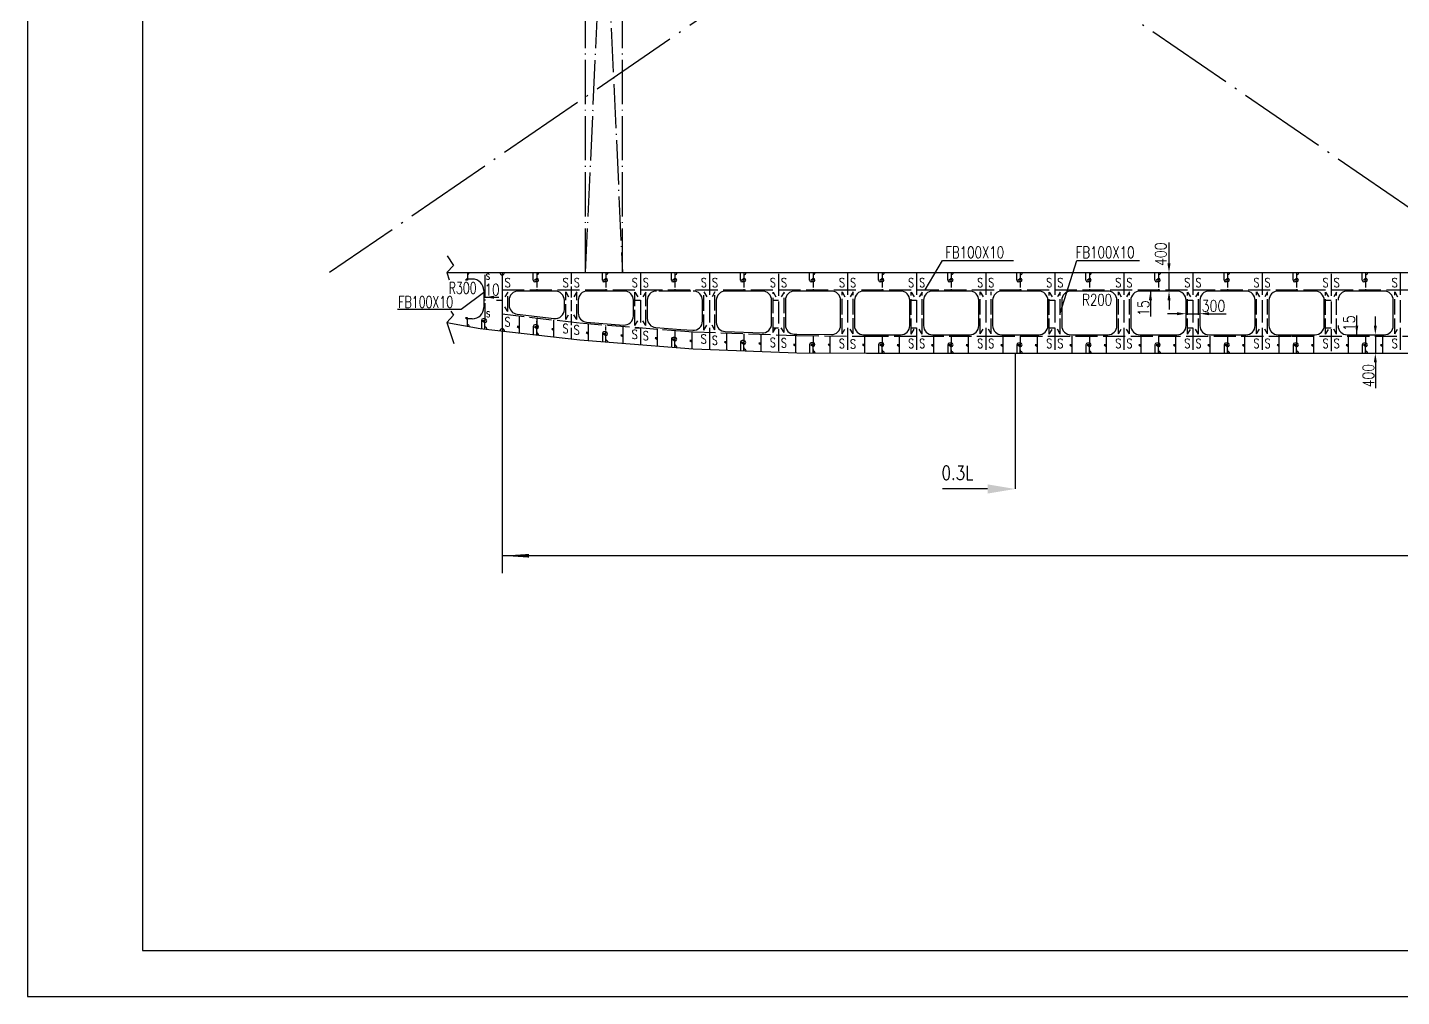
# Model space of a CAD drawing. Extents: x 373818 to 564480, y 322172 to 634257.
# Drawn here: x 444892 to 474729, y 548557 to 569607 of the extents above; entities that cross this region are included whole.
import ezdxf
from ezdxf.enums import TextEntityAlignment as Align

# ---------------------------------------------------------------- set-up
doc = ezdxf.new("R2010")
doc.units = 0
doc.header["$LTSCALE"] = 40
doc.header["$MEASUREMENT"] = 0
for name, pattern in [('ACAD_ISO02W100', [15, 12, -3]), ('ACAD_ISO04W100', [30.5, 24, -3, 0.5, -3]), ('CENTER1', [12.1, 10, -0.8, 0.5, -0.8])]:
    doc.linetypes.add(name, pattern=pattern)
doc.layers.get('0').update_dxf_attribs({"linetype": 'CONTINUOUS'})
doc.layers.get('DEFPOINTS').update_dxf_attribs({"linetype": 'CONTINUOUS'})
for name, color, linetype in [('01CONTINUOUS', 2, 'CONTINUOUS'), ('11', 7, 'CONTINUOUS'), ('BT_ENG', 7, 'CONTINUOUS'), ('C-CEN', 4, 'ACAD_ISO04W100'), ('C-CON', 4, 'CONTINUOUS'), ('C-DAS', 4, 'ACAD_ISO02W100'), ('CONTAINER', 1, 'CENTER1'), ('Y-CON', 2, 'CONTINUOUS'), ('Y-DAS', 2, 'ACAD_ISO02W100')]:
    doc.layers.add(name, color=color, linetype=linetype)
doc.styles.add('DM100', font='romans.shx', dxfattribs={"width": 0.8, "height": 250})
doc.styles.add('HZ', font='romans.shx', dxfattribs={"width": 0.7, "height": 200})
doc.styles.add('ROMANS', font='romans.shx', dxfattribs={"width": 0.75, "height": 250, "bigfont": 'hzdx.shx'})

msp = doc.modelspace()

# ---------------------------------------------------------------- linework, layer by layer
at = {"color": 2}
for p, q in [((447392.4, 589556.63), (447392.4, 549556.63)), ((447392.4, 549556.63), (562792.4, 549556.63))]:
    msp.add_line(p, q, dxfattribs=at)
at = {"color": 1, "linetype": 'ByBlock'}
for p, q in [((469680.37, 564480.69), (469680.37, 564938.96)), ((469680.37, 563880.69), (469680.37, 564280.69)), ((454800.32, 563747.17), (455128.56, 563747.17)), ((469277.18, 563910.69), (469277.18, 563331.08)), ((469680.37, 563680.69), (469680.37, 563480.69)), ((469850.32, 563389.02), (469650.32, 563389.02)), ((470050.32, 563389.02), (470350.3, 563389.02)), ((470550.3, 563389.02), (470919.06, 563389.02)), ((473756.88, 562900.69), (473756.88, 563352.85)), ((474160.44, 563130.69), (474160.44, 563330.69)), ((474160.44, 562930.69), (474160.44, 562530.69)), ((474160.44, 562330.69), (474160.44, 561768.48))]:
    msp.add_line(p, q, dxfattribs=at)
at = {"color": 0, "linetype": 'ByBlock'}
for p, q in [((467320.03, 563402.75), (467679.68, 564546.78)), ((454550.32, 564141.18), (454450.32, 564141.18)), ((455320.03, 563857.75), (455257.32, 563755.2)), ((456580.32, 563860.69), (456643.03, 563758.13)), ((456820.32, 563860.69), (456757.61, 563758.13)), ((458081.09, 563855.95), (458143.8, 563753.4)), ((458320.03, 563857.75), (458257.32, 563755.2)), ((459580.32, 563860.69), (459643.03, 563758.13)), ((459820.32, 563860.69), (459757.61, 563758.13)), ((461081.09, 563855.95), (461143.8, 563753.4)), ((461320.03, 563857.75), (461257.32, 563755.2)), ((462580.32, 563860.69), (462643.03, 563758.13)), ((462820.32, 563860.69), (462757.61, 563758.13)), ((464081.09, 563855.95), (464143.8, 563753.4)), ((464320.03, 563857.75), (464257.32, 563755.2)), ((465580.32, 563860.69), (465643.03, 563758.13)), ((467081.09, 563855.95), (467143.8, 563753.4)), ((467320.03, 563857.75), (467257.32, 563755.2)), ((468580.32, 563860.69), (468643.03, 563758.13)), ((468820.32, 563860.69), (468757.61, 563758.13)), ((470081.09, 563855.95), (470143.8, 563753.4)), ((470320.03, 563857.75), (470257.32, 563755.2)), ((471580.32, 563860.69), (471643.03, 563758.13)), ((471820.32, 563860.69), (471757.61, 563758.13)), ((473081.09, 563855.95), (473143.8, 563753.4)), ((473320.03, 563857.75), (473257.32, 563755.2)), ((474580.32, 563860.69), (474643.03, 563758.13)), ((455320.32, 563433.61), (455257.61, 563536.17)), ((456580.32, 563259.87), (456643.03, 563362.43)), ((456820.32, 563259.87), (456757.61, 563362.43)), ((454550.32, 563277.04), (454450.32, 563277.04)), ((454500.32, 563277.04), (454500.32, 563277.04)), ((458080.32, 563134.12), (458143.03, 563236.68)), ((458320.32, 563134.12), (458257.61, 563236.68)), ((459580.32, 563034.6), (459643.03, 563137.16)), ((459820.32, 563034.6), (459757.61, 563137.16)), ((461080.32, 562977.65), (461143.03, 563080.21)), ((461320.32, 562977.65), (461257.61, 563080.21)), ((462580.32, 562953.89), (462643.03, 563056.44)), ((462820.32, 562953.89), (462757.61, 563056.44)), ((464080.61, 562947.75), (464143.32, 563050.31)), ((464320.03, 562947.75), (464257.32, 563050.31)), ((465580.32, 562950.69), (465643.03, 563053.25)), ((465820.32, 562950.69), (465757.61, 563053.25)), ((467081.09, 562945.95), (467143.8, 563048.51)), ((467320.03, 562947.75), (467257.32, 563050.31)), ((468580.32, 562950.69), (468643.03, 563053.25)), ((468820.32, 562950.69), (468757.61, 563053.25)), ((470081.09, 562945.95), (470143.8, 563048.51)), ((470320.03, 562947.75), (470257.32, 563050.31)), ((471580.32, 562950.69), (471643.03, 563053.25)), ((471820.32, 562950.69), (471757.61, 563053.25)), ((473081.09, 562945.95), (473143.8, 563048.51)), ((473320.03, 562947.75), (473257.32, 563050.31)), ((474580.32, 562950.69), (474643.03, 563053.25)), ((465739.62, 559581.69), (464761.24, 559581.69))]:
    msp.add_line(p, q, dxfattribs=at)
at = {"color": 7, "ltscale": 0.2}
for p, q in [((455875.32, 564115.69), (455875.32, 564280.69)), ((457375.32, 564115.69), (457375.32, 564280.69)), ((458875.32, 564115.69), (458875.32, 564280.69)), ((460375.32, 564115.69), (460375.32, 564280.69)), ((461875.32, 564115.69), (461875.32, 564280.69)), ((463375.32, 564115.69), (463375.32, 564280.69)), ((464875.32, 564115.69), (464875.32, 564280.69)), ((466375.32, 564115.69), (466375.32, 564280.69)), ((467875.32, 564115.69), (467875.32, 564280.69)), ((469375.32, 564115.69), (469375.32, 564280.69)), ((470875.32, 564115.69), (470875.32, 564280.69)), ((472375.32, 564115.69), (472375.32, 564280.69)), ((473875.32, 564115.69), (473875.32, 564280.69)), ((454750.32, 563242.04), (454750.32, 563065.12)), ((455875.32, 563111.74), (455875.32, 562934.82)), ((457375.32, 562958.54), (457375.32, 562781.62)), ((458875.32, 562839.71), (458875.32, 562662.79)), ((460375.32, 562769.36), (460375.32, 562592.44)), ((461875.32, 562722.98), (461875.32, 562546.06)), ((463375.32, 562722.78), (463375.32, 562545.86)), ((464875.32, 562715.69), (464875.32, 562538.77)), ((466375.32, 562715.69), (466375.32, 562538.77)), ((467875.32, 562715.69), (467875.32, 562538.77)), ((469375.32, 562715.69), (469375.32, 562538.77)), ((470875.32, 562715.69), (470875.32, 562538.77)), ((472375.32, 562715.69), (472375.32, 562538.77)), ((473875.32, 562715.69), (473875.32, 562538.77))]:
    msp.add_line(p, q, dxfattribs=at)
for p, q in [((455950.32, 564080.69), (455910.32, 564080.69)), ((457450.32, 564080.69), (457410.32, 564080.69)), ((458950.32, 564080.69), (458910.32, 564080.69)), ((460450.32, 564080.69), (460410.32, 564080.69)), ((461950.32, 564080.69), (461910.32, 564080.69)), ((463450.32, 564080.69), (463410.32, 564080.69)), ((464950.32, 564080.69), (464910.32, 564080.69)), ((466450.32, 564080.69), (466410.32, 564080.69)), ((467950.32, 564080.69), (467910.32, 564080.69)), ((469450.32, 564080.69), (469410.32, 564080.69)), ((470950.32, 564080.69), (470910.32, 564080.69)), ((472450.32, 564080.69), (472410.32, 564080.69)), ((473950.32, 564080.69), (473910.32, 564080.69)), ((454309.7, 563485.1), (454825.32, 563870.84)), ((454800.32, 563891.18), (454800.32, 563527.04)), ((459550.32, 563228.33), (459550.32, 563680.69)), ((454825.32, 563277.04), (454785.32, 563277.04)), ((455950.32, 563146.74), (455910.32, 563146.74)), ((458534.51, 563087.74), (459076.33, 563044.82)), ((459076.33, 563044.82), (459338.03, 563028.71)), ((455200.32, 563013.61), (455200.32, 557750.24)), ((457450.32, 562993.54), (457410.32, 562993.54)), ((458950.32, 562874.71), (458910.32, 562874.71)), ((460450.32, 562804.36), (460410.32, 562804.36)), ((461950.32, 562757.98), (461910.32, 562757.98)), ((463450.32, 562757.78), (463410.32, 562757.78)), ((464950.32, 562750.69), (464910.32, 562750.69)), ((466450.32, 562750.69), (466410.32, 562750.69)), ((467950.32, 562750.69), (467910.32, 562750.69)), ((469450.32, 562750.69), (469410.32, 562750.69)), ((470950.32, 562750.69), (470910.32, 562750.69)), ((472450.32, 562750.69), (472410.32, 562750.69)), ((473950.32, 562750.69), (473910.32, 562750.69)), ((466339.62, 562530.69), (466339.62, 559581.69)), ((545200.32, 558131.38), (455200.32, 558131.38))]:
    msp.add_line(p, q)
for points in [[(454007.44, 564646.43), (454142.82, 564439.71), (453999.47, 564280.69), (454051.05, 564126.22)], [(454084.21, 563446.32), (454142.82, 563356.83), (453999.47, 563197.81), (454150.78, 562744.61)]]:
    msp.add_lwpolyline(points)
at = {"flags": 128}
for points in [[(455350.3, 563680.69), (455350.3, 563574.61, 0.38082924), (455527.29, 563375.94), (456327.31, 563283.28, 0.44840502), (456550.32, 563481.95), (456550.32, 563680.69)], [(456850.3, 563680.69), (456850.3, 563405.95, 0.3912434), (457034.51, 563206.58), (457834.53, 563143.2, 0.43756297), (458050.32, 563342.57), (458050.32, 563680.69)], [(459850.3, 563680.69), (459850.3, 563201.48, 0.40314169), (460042.71, 563001.63), (460842.73, 562971.25, 0.4253728), (461050.32, 563171.11), (461050.32, 563680.69)], [(461350.3, 563680.69), (461350.3, 563144.53, 0.40314169), (461542.71, 562944.67), (461600.31, 562942.49), (462348.76, 562936.64, 0.41650557), (462550.32, 563136.63), (462550.32, 563680.69)]]:
    msp.add_lwpolyline(points, format="xyb", dxfattribs=at)
msp.add_lwpolyline([(458350.3, 563680.69), (458350.3, 563287.12)], dxfattribs=at)
msp.add_lwpolyline([(455200.32, 558131.38, 0, 80, 0), (455782.52, 558131.38, 80, 80, 0)], format="xyseb")
at = {"color": 0, "linetype": 'ByBlock'}
for centre, radius, start, end in [((454450.32, 564280.69), 35, 270, 360), ((454550.32, 563891.18), 250, 0, 90), ((454550.32, 563527.04), 250, 270, 360)]:
    msp.add_arc(centre, radius, start, end, dxfattribs=at)
for centre, radius, start, end in [((455200.32, 564280.69), 50, 180, 0), ((455910.32, 564115.69), 35, 180, 270), ((455950.32, 564120.69), 40, 270, 90), ((457410.32, 564115.69), 35, 180, 270), ((457450.32, 564120.69), 40, 270, 90), ((458910.32, 564115.69), 35, 180, 270), ((458950.32, 564120.69), 40, 270, 90), ((460410.32, 564115.69), 35, 180, 270), ((460450.32, 564120.69), 40, 270, 90), ((461910.32, 564115.69), 35, 180, 270), ((461950.32, 564120.69), 40, 270, 90), ((463410.32, 564115.69), 35, 180, 270), ((463450.32, 564120.69), 40, 270, 90), ((464910.32, 564115.69), 35, 180, 270), ((464950.32, 564120.69), 40, 270, 90), ((466410.32, 564115.69), 35, 180, 270), ((466450.32, 564120.69), 40, 270, 90), ((467910.32, 564115.69), 35, 180, 270), ((467950.32, 564120.69), 40, 270, 90), ((469410.32, 564115.69), 35, 180, 270), ((469450.32, 564120.69), 40, 270, 90), ((470910.32, 564115.69), 35, 180, 270), ((470950.32, 564120.69), 40, 270, 90), ((472410.32, 564115.69), 35, 180, 270), ((472450.32, 564120.69), 40, 270, 90), ((473910.32, 564115.69), 35, 180, 270), ((473950.32, 564120.69), 40, 270, 90), ((454450.32, 563117.53), 35, 349.903036, 90), ((454785.32, 563242.04), 35, 90, 180), ((454825.32, 563237.04), 40, 270, 90), ((455200.32, 563013.61), 50, 353.393185, 173.393185), ((455910.32, 563111.74), 35, 90, 180), ((455950.32, 563106.74), 40, 270, 90), ((458550.3, 563287.12), 200, 180, 265.470376), ((459350.32, 563228.33), 200, 266.476638, 0), ((457410.32, 562958.54), 35, 90, 180), ((457450.32, 562953.54), 40, 270, 90), ((458910.32, 562839.71), 35, 90, 180), ((458950.32, 562834.71), 40, 270, 90), ((460410.32, 562769.36), 35, 90, 180), ((460450.32, 562764.36), 40, 270, 90), ((461910.32, 562722.98), 35, 90, 180), ((461950.32, 562717.98), 40, 270, 90), ((463410.32, 562722.78), 35, 90, 180), ((463450.32, 562717.78), 40, 270, 90), ((464910.32, 562715.69), 35, 90, 180), ((464950.32, 562710.69), 40, 270, 90), ((466410.32, 562715.69), 35, 90, 180), ((466450.32, 562710.69), 40, 270, 90), ((467910.32, 562715.69), 35, 90, 180), ((467950.32, 562710.69), 40, 270, 90), ((469410.32, 562715.69), 35, 90, 180), ((469450.32, 562710.69), 40, 270, 90), ((470910.32, 562715.69), 35, 90, 180), ((470950.32, 562710.69), 40, 270, 90), ((472410.32, 562715.69), 35, 90, 180), ((472450.32, 562710.69), 40, 270, 90), ((473910.32, 562715.69), 35, 90, 180), ((473950.32, 562710.69), 40, 270, 90)]:
    msp.add_arc(centre, radius, start, end)
at = {"color": 7, "ltscale": 0.2}
for centre, start, end in [((455950.32, 564280.69), 270, 0), ((457450.32, 564280.69), 270, 0), ((458950.32, 564280.69), 270, 0), ((460450.32, 564280.69), 270, 0), ((461950.32, 564280.69), 270, 0), ((463450.32, 564280.69), 270, 0), ((464950.32, 564280.69), 270, 0), ((466450.32, 564280.69), 270, 0), ((467950.32, 564280.69), 270, 0), ((469450.32, 564280.69), 270, 0), ((470950.32, 564280.69), 270, 0), ((472450.32, 564280.69), 270, 0), ((473950.32, 564280.69), 270, 0), ((454825.33, 563052.73), 360, 90), ((455950.33, 562922.43), 360, 90), ((457450.33, 562769.23), 360, 90), ((458950.33, 562650.4), 360, 90), ((460450.33, 562580.05), 360, 90), ((461950.33, 562533.67), 360, 90), ((463450.33, 562533.47), 360, 90), ((464950.33, 562526.38), 360, 90), ((466450.33, 562526.38), 360, 90), ((467950.33, 562526.38), 360, 90), ((469450.33, 562526.38), 360, 90), ((470950.33, 562526.38), 360, 90), ((472450.33, 562526.38), 360, 90), ((473950.33, 562526.38), 360, 90)]:
    msp.add_arc(centre, 44.99, start, end, dxfattribs=at)
at = {"color": 1, "linetype": 'ByBlock'}
for points in [[(469647.03, 564480.69), (469713.7, 564480.69), (469680.37, 564280.69)], [(455025.32, 563780.51), (455025.32, 563713.84), (454825.32, 563747.17)], [(469243.85, 563680.69), (469310.52, 563680.69), (469277.18, 563880.69)], [(469647.03, 563680.69), (469713.7, 563680.69), (469680.37, 563880.69)], [(469850.32, 563422.35), (469850.32, 563355.68), (470050.32, 563389.02)], [(470550.3, 563422.35), (470550.3, 563355.68), (470350.3, 563389.02)], [(473723.55, 563130.69), (473790.22, 563130.69), (473756.88, 562930.69)], [(474127.1, 563130.69), (474193.77, 563130.69), (474160.44, 562930.69)], [(474127.1, 562330.69), (474193.77, 562330.69), (474160.44, 562530.69)]]:
    msp.add_solid(points, dxfattribs=at)
at = {"color": 0, "linetype": 'ByBlock'}
msp.add_solid([(465739.62, 559681.69), (465739.62, 559481.69), (466339.62, 559581.69)], dxfattribs=at)
at = {"layer": '01CONTINUOUS'}
for p, q in [((453999.47, 564280.69), (526450.32, 564280.69)), ((455200.32, 564280.69), (455200.32, 563013.61)), ((455575.32, 563107.59), (455575.32, 563340.17)), ((456324.37, 563030.49), (456324.37, 563253.42)), ((457074.62, 562960.94), (457074.62, 563173.32)), ((457825.32, 562913.3), (457825.32, 563113.83)), ((458575.32, 562864.42), (458575.32, 563058.33)), ((459325.32, 562809.43), (459325.32, 563000.09)), ((460075.32, 562780.37), (460075.32, 562970.37)), ((460825.32, 562751.89), (460825.32, 562941.89)), ((461575.32, 562723.42), (461575.32, 562913.42)), ((462325.32, 562716.82), (462325.32, 562906.82)), ((463075.32, 562722.26), (463075.32, 562912.26)), ((463825.32, 562710.69), (463825.32, 562903.3)), ((464575.32, 562710.69), (464575.32, 562900.69)), ((465325.32, 562710.69), (465325.32, 562900.69)), ((466075.32, 562710.69), (466075.32, 562900.69)), ((466825.32, 562710.69), (466825.32, 562900.69)), ((467575.32, 562710.69), (467575.32, 562900.69)), ((468325.32, 562710.69), (468325.32, 562900.69)), ((469075.32, 562710.69), (469075.32, 562900.69)), ((469825.32, 562710.69), (469825.32, 562900.69)), ((470575.32, 562710.69), (470575.32, 562900.69)), ((471325.32, 562710.69), (471325.32, 562900.69)), ((472075.32, 562710.69), (472075.32, 562900.69)), ((472825.32, 562710.69), (472825.32, 562900.69)), ((473575.32, 562710.69), (473575.32, 562900.69)), ((474325.32, 562710.69), (474325.32, 562900.69)), ((463108.61, 562530.69), (520911.23, 562530.69))]:
    msp.add_line(p, q, dxfattribs=at)
msp.add_lwpolyline([(453999.47, 563197.81), (454724.22, 563068.75), (456889.22, 562817.99), (459074.22, 562644.89), (459350.32, 562627.89), (461599.62, 562542.49), (463108.72, 562530.69), (465850.32, 562530.69), (472350.32, 562530.69), (476450.32, 562530.69), (477700.32, 562530.69), (480700.32, 562530.69), (515850.32, 562530.69)], dxfattribs=at)
at = {"layer": '11', "color": 7, "linetype": 'Continuous'}
for p, q in [((456350.32, 563880.69), (455550.3, 563880.69)), ((456400.32, 563880.69), (456400.32, 563880.69)), ((457850.32, 563880.69), (457050.3, 563880.69)), ((457900.32, 563880.69), (457900.32, 563880.69)), ((459300.32, 563880.69), (458600.32, 563880.69)), ((459400.32, 563880.69), (459400.32, 563880.69)), ((460850.32, 563880.69), (460050.3, 563880.69)), ((460900.32, 563880.69), (460900.32, 563880.69)), ((462350.32, 563880.69), (461550.3, 563880.69)), ((463850.32, 563880.69), (463050.3, 563880.69)), ((464350.3, 563680.69), (464350.3, 563130.69)), ((465350.32, 563880.69), (464550.3, 563880.69)), ((465550.32, 563130.69), (465550.32, 563680.69)), ((465850.3, 563680.69), (465850.3, 563130.69)), ((466850.32, 563880.69), (466050.3, 563880.69)), ((467050.32, 563130.69), (467050.32, 563680.69)), ((467350.3, 563680.69), (467350.3, 563130.69)), ((468350.32, 563880.69), (467550.3, 563880.69)), ((468550.32, 563130.69), (468550.32, 563680.69)), ((468850.3, 563680.69), (468850.3, 563130.69)), ((469850.32, 563880.69), (469050.3, 563880.69)), ((470050.32, 563130.69), (470050.32, 563680.69)), ((470350.3, 563680.69), (470350.3, 563130.69)), ((471350.32, 563880.69), (470550.3, 563880.69)), ((471550.32, 563130.69), (471550.32, 563680.69)), ((471850.3, 563680.69), (471850.3, 563130.69)), ((472850.32, 563880.69), (472050.3, 563880.69)), ((473050.32, 563130.69), (473050.32, 563680.69)), ((474350.32, 563880.69), (473550.3, 563880.69)), ((474550.32, 563130.69), (474550.32, 563680.69)), ((464550.3, 562930.69), (465350.32, 562930.69)), ((466050.3, 562930.69), (466850.32, 562930.69)), ((467550.3, 562930.69), (468350.32, 562930.69)), ((469050.3, 562930.69), (469850.32, 562930.69)), ((470550.3, 562930.69), (471350.32, 562930.69)), ((472050.3, 562930.69), (472850.32, 562930.69)), ((473550.3, 562930.69), (474350.32, 562930.69))]:
    msp.add_line(p, q, dxfattribs=at)
at = {"layer": '11', "color": 7, "linetype": 'Continuous', "flags": 128}
msp.add_lwpolyline([(462850.3, 563680.69), (462850.3, 563131.16, 0.41192526), (463048.74, 562931.16), (463108.84, 562930.69), (463850.32, 562930.69, 0.41421356), (464050.32, 563130.69), (464050.32, 563680.69)], format="xyb", dxfattribs=at)
at = {"layer": '11', "color": 7, "linetype": 'Continuous'}
for centre, start, end in [((455550.3, 563680.69), 90, 180), ((456350.32, 563680.69), 0, 90), ((457050.3, 563680.69), 90, 180), ((457850.32, 563680.69), 0, 90), ((458550.3, 563680.69), 90, 180), ((459350.32, 563680.69), 0, 90), ((460050.3, 563680.69), 90, 180), ((460850.32, 563680.69), 0, 90), ((461550.3, 563680.69), 90, 180), ((462350.32, 563680.69), 0, 90), ((463050.3, 563680.69), 90, 180), ((463850.32, 563680.69), 0, 90), ((464550.3, 563680.69), 90, 180), ((465350.32, 563680.69), 0, 90), ((466050.3, 563680.69), 90, 180), ((466850.32, 563680.69), 0, 90), ((467550.3, 563680.69), 90, 180), ((468350.32, 563680.69), 0, 90), ((469050.3, 563680.69), 90, 180), ((469850.32, 563680.69), 0, 90), ((470550.3, 563680.69), 90, 180), ((471350.32, 563680.69), 0, 90), ((472050.3, 563680.69), 90, 180), ((472850.32, 563680.69), 0, 90), ((473550.3, 563680.69), 90, 180), ((474350.32, 563680.69), 0, 90), ((464550.3, 563130.69), 180, 270), ((465350.32, 563130.69), 270, 360), ((466050.3, 563130.69), 180, 270), ((466850.32, 563130.69), 270, 360), ((467550.3, 563130.69), 180, 270), ((468350.32, 563130.69), 270, 360), ((469050.3, 563130.69), 180, 270), ((469850.32, 563130.69), 270, 360), ((470550.3, 563130.69), 180, 270), ((471350.32, 563130.69), 270, 360), ((472050.3, 563130.69), 180, 270), ((472850.32, 563130.69), 270, 360), ((473550.3, 563130.69), 180, 270), ((474350.32, 563130.69), 270, 360)]:
    msp.add_arc(centre, 200, start, end, dxfattribs=at)
at = {"layer": 'BT_ENG'}
for p, q in [((444892.4, 590556.63), (444892.4, 548556.63)), ((444892.4, 548556.63), (563792.4, 548556.63))]:
    msp.add_line(p, q, dxfattribs=at)
at = {"layer": 'C-CEN', "ltscale": 2}
for p, q in [((476950.32, 564280.69), (451450.32, 581780.69)), ((476950.32, 581780.69), (451450.32, 564280.69))]:
    msp.add_line(p, q, dxfattribs=at)
at = {"layer": 'C-CEN'}
for p, q in [((457010.82, 564280.69), (457010.82, 581780.69)), ((457010.82, 564280.69), (457810.82, 581780.69)), ((457010.82, 581780.69), (457810.82, 564280.69)), ((457810.82, 564280.69), (457810.82, 581780.69))]:
    msp.add_line(p, q, dxfattribs=at)
at = {"layer": 'C-CEN', "ltscale": 0.5}
msp.add_line((454825.32, 564230.69), (454825.32, 563237.04), dxfattribs=at)
at = {"layer": 'C-CON'}
msp.add_line((452928.66, 563485.1), (454309.7, 563485.1), dxfattribs=at)
at = {"layer": 'C-DAS'}
msp.add_line((455200.32, 563910.69), (526450.32, 563910.69), dxfattribs=at)
at = {"layer": 'C-DAS', "ltscale": 0.7}
for p, q in [((455320.03, 563434.08), (455320.03, 563857.75)), ((456580.32, 563259.87), (456580.32, 563860.69)), ((456820.03, 563260.35), (456820.03, 563857.75)), ((458081.09, 563135.38), (458081.09, 563855.95)), ((458320.03, 563134.6), (458320.03, 563857.75)), ((459580.32, 563034.6), (459580.32, 563860.69)), ((459820.03, 563035.08), (459820.03, 563857.75)), ((461081.09, 562978.91), (461081.09, 563855.95)), ((461320.03, 562978.13), (461320.03, 563857.75)), ((462580.32, 562953.89), (462580.32, 563860.69)), ((462820.32, 562953.89), (462820.32, 563860.69)), ((464081.09, 562945.95), (464081.09, 563855.95)), ((464320.03, 562947.75), (464320.03, 563857.75)), ((465580.32, 562950.69), (465580.32, 563860.69)), ((465820.32, 562950.69), (465820.32, 563860.69)), ((467081.09, 562945.95), (467081.09, 563855.95)), ((467320.03, 562947.75), (467320.03, 563857.75)), ((468580.32, 562950.69), (468580.32, 563860.69)), ((468820.32, 562950.69), (468820.32, 563860.69)), ((470081.09, 562945.95), (470081.09, 563855.95)), ((470320.03, 562947.75), (470320.03, 563857.75)), ((471580.32, 562950.69), (471580.32, 563860.69)), ((471820.32, 562950.69), (471820.32, 563860.69)), ((473081.09, 562945.95), (473081.09, 563855.95)), ((473320.03, 562947.75), (473320.03, 563857.75)), ((474580.32, 562950.69), (474580.32, 563860.69))]:
    msp.add_line(p, q, dxfattribs=at)
at = {"layer": 'C-DAS'}
msp.add_lwpolyline([(455200.32, 563383.61), (456889.22, 563187.99), (459074.22, 563014.89), (459350.32, 562997.89), (461599.62, 562912.49), (463108.72, 562900.69), (465850.32, 562900.69), (472350.32, 562900.69), (476450.32, 562900.69), (477700.32, 562900.69), (480700.32, 562900.69), (515850.32, 562900.69), (517850.32, 562900.69), (520911.22, 562900.69), (521200.32, 562903.36)], dxfattribs=at)
at = {"layer": 'CONTAINER', "color": 0, "linetype": 'ByBlock'}
for p, q in [((464384.4, 563910.69), (464759.47, 564546.78)), ((464759.47, 564546.78), (466301.39, 564546.78)), ((467679.68, 564546.78), (469041.94, 564546.78))]:
    msp.add_line(p, q, dxfattribs=at)
at = {"layer": 'DEFPOINTS', "color": 0, "linetype": 'ByBlock'}
for p in [(469902.05, 564280.69), (469442.54, 563910.69), (469442.54, 563880.69), (470050.32, 563241.47), (470350.3, 563241.47), (473946.04, 562930.69), (473946.04, 562900.69), (474318.78, 562930.69), (474318.78, 562530.69)]:
    msp.add_point(p, dxfattribs=at)
at = {"layer": 'Y-CON'}
for p, q in [((455080.32, 563680.69), (455200.32, 563680.69)), ((458080.32, 563680.69), (458200.32, 563680.69)), ((461080.32, 563680.69), (461200.32, 563680.69)), ((464080.32, 563680.69), (464200.32, 563680.69)), ((467080.32, 563680.69), (467200.32, 563680.69)), ((470080.32, 563680.69), (470200.32, 563680.69)), ((473080.32, 563680.69), (473200.32, 563680.69)), ((458080.32, 563080.69), (458200.32, 563080.69)), ((458080.32, 563080.69), (458200.32, 563080.69)), ((461080.32, 563080.69), (461200.32, 563080.69)), ((464080.32, 563080.69), (464200.32, 563080.69)), ((467080.32, 563080.69), (467200.32, 563080.69)), ((470080.32, 563080.69), (470200.32, 563080.69)), ((473080.32, 563080.69), (473200.32, 563080.69))]:
    msp.add_line(p, q, dxfattribs=at)
for points in [[(454450.32, 564280.69), (454450.32, 564120.69), (454400.32, 564120.69), (454450.32, 564160.69)], [(455950.32, 564280.69), (455950.32, 564120.69), (455900.32, 564120.69), (455950.32, 564160.69)], [(457450.32, 564280.69), (457450.32, 564120.69), (457400.32, 564120.69), (457450.32, 564160.69)], [(458950.32, 564280.69), (458950.32, 564120.69), (458900.32, 564120.69), (458950.32, 564160.69)], [(460450.32, 564280.69), (460450.32, 564120.69), (460400.32, 564120.69), (460450.32, 564160.69)], [(461950.32, 564280.69), (461950.32, 564120.69), (461900.32, 564120.69), (461950.32, 564160.69)], [(463450.32, 564280.69), (463450.32, 564120.69), (463400.32, 564120.69), (463450.32, 564160.69)], [(464950.32, 564280.69), (464950.32, 564120.69), (464900.32, 564120.69), (464950.32, 564160.69)], [(466450.32, 564280.69), (466450.32, 564120.69), (466400.32, 564120.69), (466450.32, 564160.69)], [(467950.32, 564280.69), (467950.32, 564120.69), (467900.32, 564120.69), (467950.32, 564160.69)], [(469450.32, 564280.69), (469450.32, 564120.69), (469400.32, 564120.69), (469450.32, 564160.69)], [(470950.32, 564280.69), (470950.32, 564120.69), (470900.32, 564120.69), (470950.32, 564160.69)], [(472450.32, 564280.69), (472450.32, 564120.69), (472400.32, 564120.69), (472450.32, 564160.69)], [(473950.32, 564280.69), (473950.32, 564120.69), (473900.32, 564120.69), (473950.32, 564160.69)], [(454450.32, 563117.53), (454450.32, 563297.53), (454400.32, 563297.53), (454450.32, 563257.53)], [(454825.32, 563057.04), (454825.32, 563237.04), (454775.32, 563237.04), (454825.32, 563197.04)], [(455575.32, 562970.17), (455575.32, 563107.59), (455525.32, 563107.59), (455575.32, 563067.59)], [(455950.32, 562926.74), (455950.32, 563106.74), (455900.32, 563106.74), (455950.32, 563066.74)], [(456325.32, 562883.31), (456325.32, 563063.31), (456275.32, 563063.31), (456325.32, 563023.31)], [(457074.97, 562803.28), (457074.97, 562983.28), (457024.97, 562983.28), (457074.97, 562943.28)], [(457450.32, 562773.54), (457450.32, 562953.54), (457400.32, 562953.54), (457450.32, 562913.54)], [(457825.32, 562743.83), (457825.32, 562923.83), (457775.32, 562923.83), (457825.32, 562883.83)], [(458575.32, 562684.42), (458575.32, 562864.42), (458525.32, 562864.42), (458575.32, 562824.42)], [(458950.32, 562654.71), (458950.32, 562834.71), (458900.32, 562834.71), (458950.32, 562794.71)], [(459325.32, 562629.43), (459325.32, 562809.43), (459275.32, 562809.43), (459325.32, 562769.43)], [(460075.32, 562600.37), (460075.32, 562780.37), (460025.32, 562780.37), (460075.32, 562740.37)], [(460450.32, 562584.36), (460450.32, 562764.36), (460400.32, 562764.36), (460450.32, 562724.36)], [(460825.32, 562571.89), (460825.32, 562751.89), (460775.32, 562751.89), (460825.32, 562711.89)], [(461575.32, 562543.42), (461575.32, 562723.42), (461525.32, 562723.42), (461575.32, 562683.42)], [(461950.32, 562537.98), (461950.32, 562717.98), (461900.32, 562717.98), (461950.32, 562677.98)], [(463075.32, 562542.26), (463075.32, 562722.26), (463025.32, 562722.26), (463075.32, 562682.26)], [(463450.32, 562537.78), (463450.32, 562717.78), (463400.32, 562717.78), (463450.32, 562677.78)], [(462325.32, 562536.82), (462325.32, 562716.82), (462275.32, 562716.82), (462325.32, 562676.82)], [(463825.32, 562530.69), (463825.32, 562710.69), (463775.32, 562710.69), (463825.32, 562670.69)], [(464575.32, 562530.69), (464575.32, 562710.69), (464525.32, 562710.69), (464575.32, 562670.69)], [(464950.32, 562530.69), (464950.32, 562710.69), (464900.32, 562710.69), (464950.32, 562670.69)], [(465325.32, 562530.69), (465325.32, 562710.69), (465275.32, 562710.69), (465325.32, 562670.69)], [(466075.32, 562530.69), (466075.32, 562710.69), (466025.32, 562710.69), (466075.32, 562670.69)], [(466450.32, 562530.69), (466450.32, 562710.69), (466400.32, 562710.69), (466450.32, 562670.69)], [(466825.32, 562530.69), (466825.32, 562710.69), (466775.32, 562710.69), (466825.32, 562670.69)], [(467575.32, 562530.69), (467575.32, 562710.69), (467525.32, 562710.69), (467575.32, 562670.69)], [(467950.32, 562530.69), (467950.32, 562710.69), (467900.32, 562710.69), (467950.32, 562670.69)], [(468325.32, 562530.69), (468325.32, 562710.69), (468275.32, 562710.69), (468325.32, 562670.69)], [(469075.32, 562530.69), (469075.32, 562710.69), (469025.32, 562710.69), (469075.32, 562670.69)], [(469450.32, 562530.69), (469450.32, 562710.69), (469400.32, 562710.69), (469450.32, 562670.69)], [(469825.32, 562530.69), (469825.32, 562710.69), (469775.32, 562710.69), (469825.32, 562670.69)], [(470575.32, 562530.69), (470575.32, 562710.69), (470525.32, 562710.69), (470575.32, 562670.69)], [(470950.32, 562530.69), (470950.32, 562710.69), (470900.32, 562710.69), (470950.32, 562670.69)], [(471325.32, 562530.69), (471325.32, 562710.69), (471275.32, 562710.69), (471325.32, 562670.69)], [(472075.32, 562530.69), (472075.32, 562710.69), (472025.32, 562710.69), (472075.32, 562670.69)], [(472450.32, 562530.69), (472450.32, 562710.69), (472400.32, 562710.69), (472450.32, 562670.69)], [(472825.32, 562530.69), (472825.32, 562710.69), (472775.32, 562710.69), (472825.32, 562670.69)], [(473575.32, 562530.69), (473575.32, 562710.69), (473525.32, 562710.69), (473575.32, 562670.69)], [(473950.32, 562530.69), (473950.32, 562710.69), (473900.32, 562710.69), (473950.32, 562670.69)], [(474325.32, 562530.69), (474325.32, 562710.69), (474275.32, 562710.69), (474325.32, 562670.69)]]:
    msp.add_lwpolyline(points, dxfattribs=at)
at = {"layer": 'Y-DAS'}
for p, q in [((455200.32, 564280.69), (455200.32, 563013.61)), ((458200.32, 564280.69), (458200.32, 562714.12)), ((459700.32, 564280.69), (459700.32, 562614.6)), ((461200.32, 564255.69), (461200.32, 562557.65)), ((462700.32, 564280.69), (462700.32, 562530.69)), ((464200.32, 564280.69), (464200.32, 562530.69)), ((465700.32, 564280.69), (465700.32, 562530.69)), ((467200.32, 564280.69), (467200.32, 562530.69)), ((468700.32, 564280.69), (468700.32, 562530.69)), ((470200.32, 564280.69), (470200.32, 562530.69)), ((471700.32, 564280.69), (471700.32, 562530.69)), ((473200.32, 564255.69), (473200.32, 562530.69)), ((474700.32, 564280.69), (474700.32, 562530.69))]:
    msp.add_line(p, q, dxfattribs=at)
at = {"layer": 'Y-DAS', "ltscale": 0.3}
for p, q in [((455950.32, 564280.69), (455950.32, 563910.69)), ((457450.32, 564280.69), (457450.32, 563910.69)), ((458950.32, 564280.69), (458950.32, 563910.69)), ((460450.32, 564280.69), (460450.32, 563910.69)), ((461950.32, 564280.69), (461950.32, 563910.69)), ((463450.32, 564280.69), (463450.32, 563910.69)), ((464950.32, 564280.69), (464950.32, 563910.69)), ((466450.32, 564280.69), (466450.32, 563910.69)), ((467950.32, 564280.69), (467950.32, 563910.69)), ((469450.32, 564280.69), (469450.32, 563910.69)), ((470950.32, 564280.69), (470950.32, 563910.69)), ((472450.32, 564280.69), (472450.32, 563910.69)), ((473950.32, 564280.69), (473950.32, 563910.69))]:
    msp.add_line(p, q, dxfattribs=at)
at = {"layer": 'Y-DAS', "ltscale": 0.5}
for p, q in [((456700.32, 564280.69), (456700.32, 562839.87)), ((455950.32, 563296.74), (455950.32, 562926.74)), ((458950.31, 563024.45), (458950.31, 562654.45)), ((460450.32, 562954.36), (460450.32, 562586.13)), ((461950.32, 562907.98), (461950.32, 562539.75)), ((463450.32, 562907.78), (463450.32, 562539.55)), ((464950.32, 562900.69), (464950.32, 562532.46)), ((466450.32, 562900.69), (466450.32, 562532.46)), ((467950.32, 562900.69), (467950.32, 562532.46)), ((469450.32, 562900.69), (469450.32, 562532.46)), ((470950.32, 562900.69), (470950.32, 562532.46)), ((472450.32, 562900.69), (472450.32, 562532.46)), ((473950.32, 562900.69), (473950.32, 562532.46))]:
    msp.add_line(p, q, dxfattribs=at)
at = {"layer": 'Y-DAS', "ltscale": 0.15}
for p, q in [((455950.32, 563106.74), (455950.32, 563229.35)), ((457450.32, 562952.16), (457450.32, 563143.54))]:
    msp.add_line(p, q, dxfattribs=at)

# ---------------------------------------------------------------- texts
at = {"color": 7, "style": 'HZ', "width": 0.75}
for p in [(464822.45, 564597.07), (467654.07, 564597.07)]:
    msp.add_text('FB100X10', height=250, dxfattribs=at).set_placement(p)
at = {"style": 'ROMANS', "width": 0.7}
for s, height, p in [('S', 125, (454847.76, 564131.66)), ('R300', 250, (454038.24, 563823.31)), ('FB100X10', 250, (452943.66, 563518.67)), ('S', 125, (454852.06, 563314.66))]:
    msp.add_text(s, height=height, dxfattribs=at).set_placement(p)
at = {"style": 'ROMANS', "width": 0.8}
msp.add_text('0.3L', height=300, dxfattribs=at).set_placement((465084.32, 559932.19), align=Align.MIDDLE)
at = {"color": 1, "linetype": 'ByBlock', "char_height": 250, "attachment_point": 5, "rotation": 90, "style": 'DM100'}
for s, insert in [('\\A1;400', (469501.19, 564680.74)), ('\\A1;15', (469125.5, 563507.77)), ('\\A1;15', (473591.89, 563181.13)), ('\\A1;400', (474010.45, 562043.33))]:
    msp.add_mtext(s, dxfattribs=dict(at, insert=insert))
at = {"color": 1, "linetype": 'ByBlock', "char_height": 250, "attachment_point": 5}
for s, insert, style in [('\\A1;10', (454981.01, 563909.79), 'ROMANS'), ('\\A1;300', (470645.91, 563558.61), 'DM100')]:
    msp.add_mtext(s, dxfattribs=dict(at, insert=insert, style=style))
at = {"attachment_point": 5, "style": 'ROMANS'}
for s, insert, char_height in [('S', (455320.21, 564064.42), 200), ('S', (456579.31, 564064.42), 200), ('S', (456820.21, 564064.42), 200), ('S', (458079.31, 564064.42), 200), ('S', (458320.21, 564064.42), 200), ('S', (459579.31, 564064.42), 200), ('S', (459820.21, 564064.42), 200), ('S', (461079.31, 564064.42), 200), ('S', (461320.21, 564064.42), 200), ('S', (462579.31, 564064.42), 200), ('S', (462820.21, 564064.42), 200), ('S', (464079.31, 564064.42), 200), ('S', (464320.21, 564064.42), 200), ('S', (465579.31, 564064.42), 200), ('S', (465820.21, 564064.42), 200), ('S', (467079.31, 564064.42), 200), ('S', (467320.21, 564064.42), 200), ('S', (468579.31, 564064.42), 200), ('S', (468820.21, 564064.42), 200), ('S', (470079.31, 564064.42), 200), ('S', (470320.21, 564064.42), 200), ('S', (471579.31, 564064.42), 200), ('S', (471820.21, 564064.42), 200), ('S', (473079.31, 564064.42), 200), ('S', (473320.21, 564064.42), 200), ('S', (474579.31, 564064.42), 200), ('R200', (468119.93, 563690.01), 250), ('S', (455317.8, 563210.57), 200), ('S', (456576.9, 563065.61), 200), ('S', (456817.8, 563036.83), 200), ('S', (458076.9, 562939.86), 200), ('S', (458317.8, 562911.08), 200), ('S', (459576.9, 562840.34), 200), ('S', (459817.8, 562811.56), 200), ('S', (461076.9, 562764.52), 200), ('S', (461317.8, 562754.61), 200), ('S', (462576.9, 562740.75), 200), ('S', (462817.8, 562730.85), 200), ('S', (464079.31, 562743.3), 200), ('S', (464320.21, 562743.3), 200), ('S', (465579.31, 562743.3), 200), ('S', (465820.21, 562743.3), 200), ('S', (467079.31, 562743.3), 200), ('S', (467320.21, 562743.3), 200), ('S', (468579.31, 562743.3), 200), ('S', (468820.21, 562743.3), 200), ('S', (470079.31, 562743.3), 200), ('S', (470320.21, 562743.3), 200), ('S', (471579.31, 562743.3), 200), ('S', (471820.21, 562743.3), 200), ('S', (473079.31, 562743.3), 200), ('S', (473320.21, 562743.3), 200), ('S', (474579.31, 562743.3), 200)]:
    msp.add_mtext(s, dxfattribs=dict(at, insert=insert, char_height=char_height))

doc.saveas('drawing.dxf')
